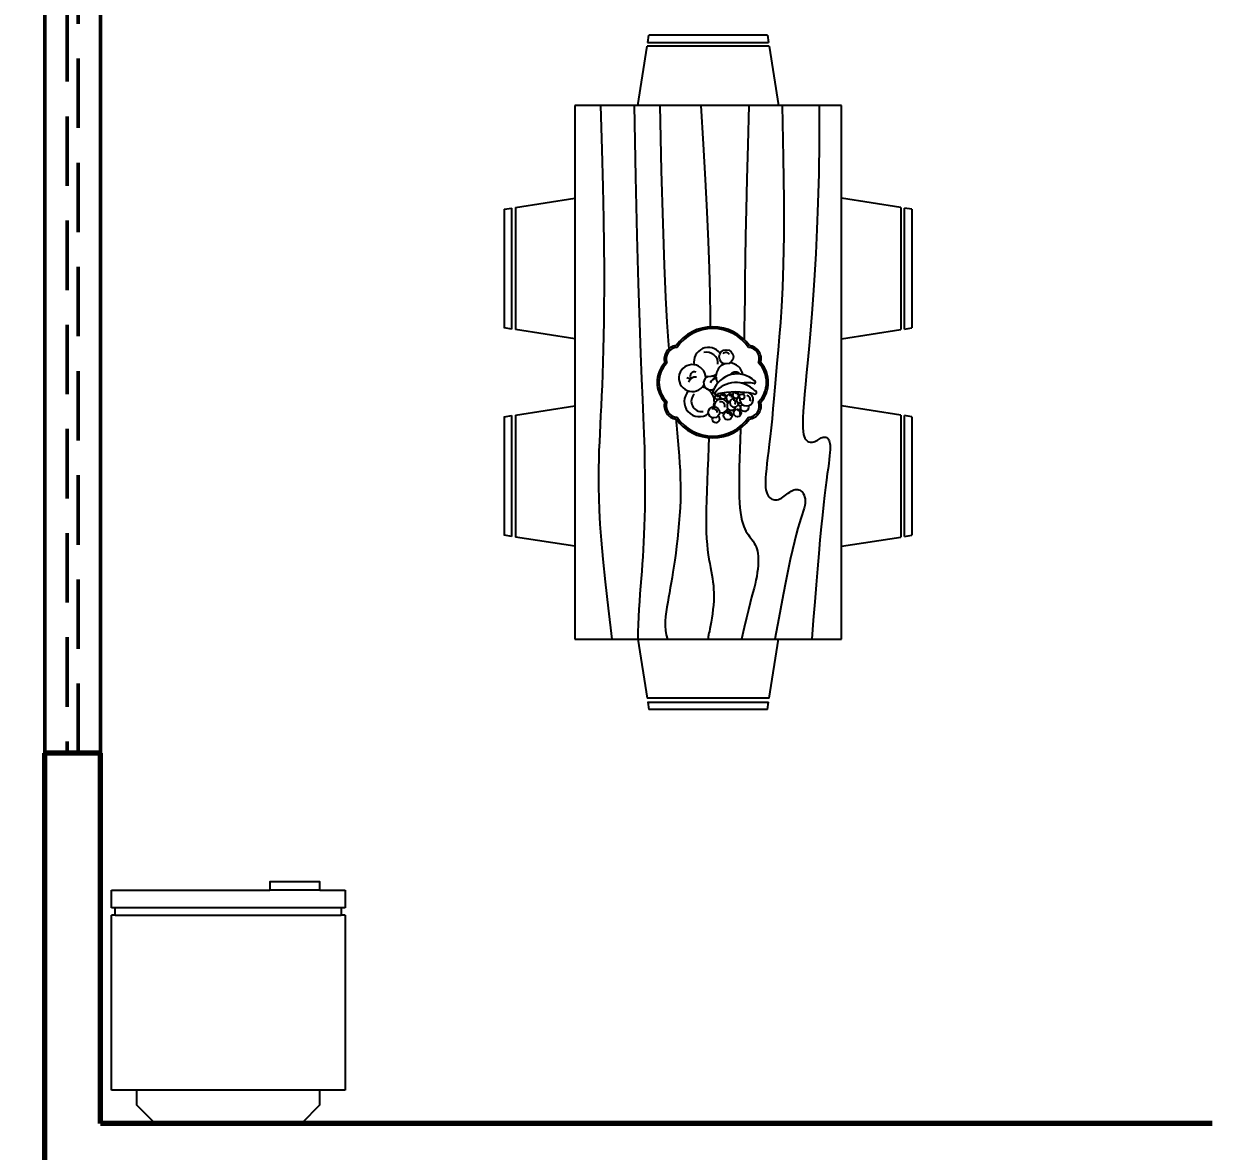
# Model space of a CAD drawing. Header units: millimetres. Extents: x 1185.4 to 1269.4, y 957.3 to 1016.7.
# Drawn here: x 1197.714 to 1201.98, y 994.123 to 998.181 of the extents above; entities that cross this region are included whole.
import ezdxf

# ---------------------------------------------------------------- set-up
doc = ezdxf.new("R2010")
doc.units = ezdxf.units.MM
doc.linetypes.add('HIDDEN', pattern=[0.375, 0.25, -0.125])
for name, color, linetype in [('01', 1, 'Continuous'), ('02', 2, 'Continuous'), ('MESA', 7, 'Continuous'), ('MOBILIA', 7, 'Continuous')]:
    doc.layers.add(name, color=color, linetype=linetype)
for name, color, linetype, lineweight in [('COTAS', 7, 'Continuous', 5), ('JANELAS', 2, 'HIDDEN', 50), ('PAREDES', 4, 'Continuous', 70)]:
    doc.layers.add(name, color=color, linetype=linetype, lineweight=lineweight)
doc.styles.add('ROMANS', font='romans.shx')
doc.dimstyles.new('ESCALA-50', dxfattribs={"dimtxt": 0.09, "dimasz": 0.08, "dimexe": 0.05, "dimexo": 0.1, "dimgap": 0.04, "dimtad": 1, "dimzin": 1, "dimtxsty": 'ROMANS', "dimblk": 'OBLIQUE', "dimcen": 0.05, "dimdle": 0.04, "dimaunit": 1, "dimadec": 0, "dimazin": 0, "dimtfac": 1, "dimtix": 1, "dimtmove": 2, "dimatfit": 3, "dimldrblk": 'OPEN90', "dimfxl": 1, "dimarcsym": 0})

# ---------------------------------------------------------------- blocks, each defined once
blk = doc.blocks.new('mese')
at = {"linetype": 'Continuous'}
for p, q in [((1185.2155, 1008.7041), (1185.2186, 1008.7241)), ((1185.5386, 1008.7241), (1185.2186, 1008.7241)), ((1185.5386, 1008.7241), (1185.5417, 1008.7041)), ((1185.1889, 1008.5341), (1185.2139, 1008.6941)), ((1185.5432, 1008.6941), (1185.2138, 1008.6941)), ((1185.2154, 1008.7041), (1185.5417, 1008.7041)), ((1185.5433, 1008.6941), (1185.5683, 1008.5341)), ((1185.0186, 1008.5341), (1185.0186, 1007.0941)), ((1185.7386, 1008.5341), (1185.0186, 1008.5341)), ((1185.7386, 1007.0941), (1185.7386, 1008.5341)), ((1184.8586, 1008.2588), (1185.0186, 1008.2838)), ((1185.8986, 1008.2588), (1185.7385, 1008.2838)), ((1184.8286, 1008.2541), (1184.8486, 1008.2572)), ((1184.8286, 1008.2541), (1184.8286, 1007.9341)), ((1184.8486, 1007.9309), (1184.8486, 1008.2572)), ((1184.8586, 1008.2587), (1184.8586, 1007.9293)), ((1185.8986, 1008.2587), (1185.8986, 1007.9293)), ((1185.9086, 1007.9309), (1185.9086, 1008.2572)), ((1185.9286, 1008.2541), (1185.9086, 1008.2572)), ((1185.9286, 1008.2541), (1185.9286, 1007.9341)), ((1184.8486, 1007.931), (1184.8286, 1007.9341)), ((1185.0186, 1007.9044), (1184.8586, 1007.9294)), ((1185.7385, 1007.9044), (1185.8986, 1007.9294)), ((1185.9086, 1007.931), (1185.9286, 1007.9341)), ((1184.8586, 1007.6988), (1185.0186, 1007.7238)), ((1185.8986, 1007.6988), (1185.7385, 1007.7238)), ((1184.8286, 1007.6941), (1184.8486, 1007.6972)), ((1184.8286, 1007.6941), (1184.8286, 1007.3741)), ((1184.8486, 1007.3709), (1184.8486, 1007.6972)), ((1184.8586, 1007.6987), (1184.8586, 1007.3693)), ((1185.8986, 1007.6987), (1185.8986, 1007.3693)), ((1185.9286, 1007.6941), (1185.9086, 1007.6972)), ((1185.9086, 1007.3709), (1185.9086, 1007.6972)), ((1185.9286, 1007.6941), (1185.9286, 1007.3741)), ((1184.8486, 1007.371), (1184.8286, 1007.3741)), ((1185.9086, 1007.371), (1185.9286, 1007.3741)), ((1185.0186, 1007.3444), (1184.8586, 1007.3694)), ((1185.7385, 1007.3444), (1185.8986, 1007.3694)), ((1185.0186, 1007.0941), (1185.7386, 1007.0941)), ((1185.1889, 1007.0941), (1185.2139, 1006.9341)), ((1185.5433, 1006.9341), (1185.5683, 1007.0941)), ((1185.5432, 1006.9341), (1185.2138, 1006.9341)), ((1185.2154, 1006.9241), (1185.5417, 1006.9241)), ((1185.2155, 1006.9241), (1185.2186, 1006.9041)), ((1185.5386, 1006.9041), (1185.5417, 1006.9241)), ((1185.5386, 1006.9041), (1185.2186, 1006.9041))]:
    blk.add_line(p, q, dxfattribs=at)
for points in [[(1185.0886, 1008.5341), (1185.0919, 1008.4159), (1185.0943, 1008.3148), (1185.0961, 1008.2287), (1185.0971, 1008.1557), (1185.0977, 1008.0935), (1185.0977, 1008.0402), (1185.0975, 1007.9935), (1185.0969, 1007.9516), (1185.0962, 1007.9125), (1185.0954, 1007.8759), (1185.0944, 1007.8415), (1185.0934, 1007.8092), (1185.0923, 1007.7788), (1185.0911, 1007.7502), (1185.0898, 1007.7231), (1185.0886, 1007.6974), (1185.0873, 1007.673), (1185.0862, 1007.6494), (1185.0851, 1007.6263), (1185.0841, 1007.6032), (1185.0834, 1007.5797), (1185.0828, 1007.5555), (1185.0826, 1007.5302), (1185.0828, 1007.5033), (1185.0833, 1007.4742), (1185.0845, 1007.4418), (1185.0865, 1007.4045), (1185.0897, 1007.3609), (1185.0943, 1007.3095), (1185.1005, 1007.2489), (1185.1085, 1007.1775), (1185.1186, 1007.0941)], [(1185.1786, 1008.5341), (1185.1823, 1008.3421), (1185.186, 1008.1834), (1185.1896, 1008.0538), (1185.193, 1007.9489), (1185.1961, 1007.8646), (1185.199, 1007.7965), (1185.2015, 1007.7406), (1185.2036, 1007.6924), (1185.2052, 1007.6486), (1185.2065, 1007.6081), (1185.2073, 1007.5707), (1185.2078, 1007.5362), (1185.2079, 1007.5043), (1185.2078, 1007.4749), (1185.2075, 1007.4477), (1185.2069, 1007.4224), (1185.2062, 1007.3989), (1185.2054, 1007.3767), (1185.2044, 1007.3557), (1185.2033, 1007.3356), (1185.202, 1007.3159), (1185.2007, 1007.2966), (1185.1993, 1007.2772), (1185.1978, 1007.2574), (1185.1962, 1007.2372), (1185.1946, 1007.2164), (1185.193, 1007.1955), (1185.1916, 1007.1745), (1185.1904, 1007.1537), (1185.1894, 1007.1332), (1185.1888, 1007.1133), (1185.1886, 1007.0941)], [(1185.2486, 1008.5341), (1185.2523, 1008.3578), (1185.2561, 1008.2158), (1185.2598, 1008.1035), (1185.2634, 1008.0163), (1185.2669, 1007.9496), (1185.2704, 1007.8988), (1185.2722, 1007.8772)], [(1185.3586, 1008.5341), (1185.3654, 1008.4299), (1185.3709, 1008.3345), (1185.3753, 1008.2471), (1185.3787, 1008.1672), (1185.3812, 1008.0941), (1185.3828, 1008.0271), (1185.3839, 1007.9657), (1185.3842, 1007.9368)], [(1185.4886, 1008.5341), (1185.4853, 1008.4284), (1185.4828, 1008.3355), (1185.4809, 1008.254), (1185.4796, 1008.1826), (1185.4787, 1008.1201), (1185.478, 1008.0651), (1185.4775, 1008.0163), (1185.4769, 1007.9724), (1185.4762, 1007.9323), (1185.4756, 1007.9028)], [(1185.5786, 1008.5341), (1185.5814, 1008.3936), (1185.5827, 1008.2775), (1185.5825, 1008.1826), (1185.5813, 1008.1055), (1185.5792, 1008.0429), (1185.5765, 1007.9916), (1185.5734, 1007.9484), (1185.5703, 1007.9099), (1185.5672, 1007.8735), (1185.5643, 1007.8386), (1185.5615, 1007.8053), (1185.5588, 1007.7736), (1185.5562, 1007.7436), (1185.5536, 1007.7153), (1185.5511, 1007.6888), (1185.5486, 1007.6641), (1185.5461, 1007.6413), (1185.5437, 1007.6203), (1185.5414, 1007.601), (1185.5392, 1007.5835), (1185.5373, 1007.5676), (1185.5357, 1007.5532), (1185.5344, 1007.5404), (1185.5336, 1007.5291), (1185.5332, 1007.5192), (1185.5333, 1007.5105), (1185.5337, 1007.503), (1185.5346, 1007.4966), (1185.5359, 1007.4911), (1185.5376, 1007.4864), (1185.5396, 1007.4825), (1185.5419, 1007.4791), (1185.5446, 1007.4762), (1185.5475, 1007.4738), (1185.5507, 1007.4719), (1185.554, 1007.4706), (1185.5575, 1007.4697), (1185.5611, 1007.4695), (1185.5648, 1007.4698), (1185.5686, 1007.4708), (1185.5723, 1007.4723), (1185.5761, 1007.4744), (1185.5798, 1007.4768), (1185.5836, 1007.4795), (1185.5873, 1007.4824), (1185.5911, 1007.4853), (1185.5948, 1007.4881), (1185.5986, 1007.4908), (1185.6023, 1007.4931), (1185.6061, 1007.4951), (1185.6098, 1007.4966), (1185.6134, 1007.4976), (1185.6169, 1007.4981), (1185.6204, 1007.498), (1185.6237, 1007.4973), (1185.6269, 1007.4958), (1185.63, 1007.4935), (1185.6328, 1007.4905), (1185.6352, 1007.4869), (1185.6373, 1007.4826), (1185.639, 1007.4778), (1185.64, 1007.4726), (1185.6405, 1007.4668), (1185.6403, 1007.4608), (1185.6393, 1007.4543), (1185.6375, 1007.4473), (1185.6352, 1007.4393), (1185.6322, 1007.4302), (1185.6288, 1007.4197), (1185.6249, 1007.4074), (1185.6206, 1007.3932), (1185.6161, 1007.3766), (1185.6113, 1007.3574), (1185.606, 1007.3349), (1185.6003, 1007.3085), (1185.5939, 1007.2775), (1185.5867, 1007.2413), (1185.5785, 1007.1991), (1185.5692, 1007.1502), (1185.5586, 1007.0941)], [(1185.6786, 1008.5341), (1185.6781, 1008.4376), (1185.6769, 1008.3503), (1185.6749, 1008.2712), (1185.6723, 1008.1996), (1185.6693, 1008.1348), (1185.6659, 1008.076), (1185.6623, 1008.0224), (1185.6586, 1007.9733), (1185.6549, 1007.9279), (1185.6512, 1007.8862), (1185.6477, 1007.848), (1185.6444, 1007.8134), (1185.6415, 1007.7822), (1185.6389, 1007.7545), (1185.6368, 1007.7301), (1185.6353, 1007.7091), (1185.6343, 1007.6913), (1185.634, 1007.6765), (1185.6341, 1007.6643), (1185.6348, 1007.6545), (1185.636, 1007.6467), (1185.6376, 1007.6407), (1185.6396, 1007.636), (1185.6419, 1007.6324), (1185.6446, 1007.6297), (1185.6475, 1007.6277), (1185.6506, 1007.6263), (1185.6538, 1007.6256), (1185.6571, 1007.6254), (1185.6604, 1007.6256), (1185.6637, 1007.6263), (1185.6669, 1007.6274), (1185.67, 1007.6288), (1185.6729, 1007.6304), (1185.6757, 1007.6321), (1185.6784, 1007.6339), (1185.681, 1007.6356), (1185.6836, 1007.637), (1185.6861, 1007.6383), (1185.6886, 1007.6391), (1185.6911, 1007.6395), (1185.6935, 1007.6394), (1185.6959, 1007.6389), (1185.6982, 1007.6378), (1185.7003, 1007.6364), (1185.7022, 1007.6344), (1185.7039, 1007.632), (1185.7053, 1007.6291), (1185.7063, 1007.6257), (1185.7071, 1007.6218), (1185.7076, 1007.6171), (1185.7078, 1007.6116), (1185.7076, 1007.6052), (1185.7071, 1007.5977), (1185.7063, 1007.589), (1185.7053, 1007.5791), (1185.7039, 1007.5677), (1185.7022, 1007.5547), (1185.7002, 1007.5398), (1185.698, 1007.5227), (1185.6955, 1007.5033), (1185.6928, 1007.4812), (1185.69, 1007.4563), (1185.6869, 1007.4283), (1185.6837, 1007.3969), (1185.6804, 1007.3623), (1185.6769, 1007.3247), (1185.6734, 1007.284), (1185.6698, 1007.2405), (1185.6661, 1007.1942), (1185.6623, 1007.1454), (1185.6586, 1007.0941)], [(1185.2912, 1007.6881), (1185.2929, 1007.6716), (1185.295, 1007.65), (1185.2969, 1007.6291), (1185.2987, 1007.6087), (1185.3003, 1007.5886), (1185.3017, 1007.5688), (1185.3028, 1007.5491), (1185.3035, 1007.5294), (1185.304, 1007.5096), (1185.304, 1007.4895), (1185.3036, 1007.4691), (1185.3027, 1007.4483), (1185.3015, 1007.4272), (1185.2999, 1007.4061), (1185.298, 1007.3851), (1185.2958, 1007.3646), (1185.2935, 1007.3446), (1185.2911, 1007.3255), (1185.2886, 1007.3074), (1185.2861, 1007.2905), (1185.2836, 1007.2747), (1185.2811, 1007.2598), (1185.2787, 1007.2457), (1185.2763, 1007.2321), (1185.2739, 1007.219), (1185.2716, 1007.2061), (1185.2694, 1007.1933), (1185.2673, 1007.1804), (1185.2654, 1007.1676), (1185.264, 1007.1548), (1185.2631, 1007.1421), (1185.2629, 1007.1297), (1185.2637, 1007.1174), (1185.2655, 1007.1056), (1185.2686, 1007.0941)], [(1185.4663, 1007.6632), (1185.4661, 1007.6594), (1185.465, 1007.6327), (1185.464, 1007.6066), (1185.4632, 1007.5815), (1185.4625, 1007.5575), (1185.4621, 1007.535), (1185.4619, 1007.5141), (1185.4621, 1007.495), (1185.4625, 1007.4777), (1185.4633, 1007.4621), (1185.4644, 1007.4481), (1185.4658, 1007.4355), (1185.4675, 1007.4243), (1185.4696, 1007.4145), (1185.4719, 1007.4058), (1185.4746, 1007.3982), (1185.4775, 1007.3915), (1185.4806, 1007.3856), (1185.4838, 1007.3803), (1185.4871, 1007.3756), (1185.4904, 1007.3711), (1185.4937, 1007.3668), (1185.4969, 1007.3624), (1185.5, 1007.358), (1185.5028, 1007.3533), (1185.5054, 1007.3483), (1185.5078, 1007.3431), (1185.5098, 1007.3374), (1185.5115, 1007.3313), (1185.5127, 1007.3246), (1185.5136, 1007.3174), (1185.514, 1007.3096), (1185.5139, 1007.3013), (1185.5134, 1007.2924), (1185.5125, 1007.2831), (1185.5113, 1007.2733), (1185.5096, 1007.2633), (1185.5076, 1007.253), (1185.5053, 1007.2424), (1185.5026, 1007.2316), (1185.4995, 1007.22), (1185.496, 1007.2068), (1185.4919, 1007.1914), (1185.4872, 1007.1731), (1185.4818, 1007.1513), (1185.4756, 1007.1251), (1185.4686, 1007.0941)], [(1185.3807, 1007.6375), (1185.3798, 1007.6129), (1185.3786, 1007.5808), (1185.3773, 1007.5503), (1185.3762, 1007.5214), (1185.3751, 1007.4941), (1185.3742, 1007.4685), (1185.3736, 1007.4445), (1185.3732, 1007.4221), (1185.3732, 1007.4014), (1185.3736, 1007.3824), (1185.3744, 1007.3651), (1185.3757, 1007.3494), (1185.3772, 1007.335), (1185.379, 1007.3218), (1185.3809, 1007.3096), (1185.383, 1007.2983), (1185.385, 1007.2876), (1185.3869, 1007.2774), (1185.3887, 1007.2676), (1185.3903, 1007.2579), (1185.3917, 1007.2483), (1185.3928, 1007.2387), (1185.3935, 1007.2289), (1185.394, 1007.2188), (1185.394, 1007.2084), (1185.3936, 1007.1974), (1185.3927, 1007.1859), (1185.3915, 1007.1741), (1185.39, 1007.1623), (1185.3884, 1007.1509), (1185.3866, 1007.1401), (1185.3849, 1007.1303), (1185.3833, 1007.1218), (1185.3819, 1007.1149), (1185.3808, 1007.1099), (1185.38, 1007.1064), (1185.3794, 1007.104), (1185.379, 1007.1023), (1185.3788, 1007.1009), (1185.3786, 1007.0993), (1185.3786, 1007.0972), (1185.3786, 1007.0941)]]:
    blk.add_lwpolyline(points, dxfattribs=at)
at = {"layer": '01'}
for centre, radius in [((1185.4276, 1007.8558), 0.0192), ((1185.4186, 1007.7493), 0.00725), ((1185.4698, 1007.7484), 0.00695), ((1185.4035, 1007.7468), 0.00641), ((1185.3941, 1007.706), 0.015), ((1185.4316, 1007.6972), 0.0116), ((1185.4577, 1007.7044), 0.0102)]:
    blk.add_circle(centre, radius, dxfattribs=at)
for centre, radius, start, end in [((1185.391, 1007.8155), 0.1166, 34.3438, 145.6562), ((1185.296, 1007.8505), 0.0307, 92.3183, 201.2708), ((1185.3794, 1007.8421), 0.0392, 36.4647, 191.175), ((1185.3745, 1007.8377), 0.0307, 357.3787, 103.7047), ((1185.4267, 1007.8554), 0.0119, 34.0385, 134.155), ((1185.486, 1007.8505), 0.0307, 338.7292, 87.6817), ((1185.3208, 1007.787), 0.0748, 135.6091, 224.3909), ((1185.3359, 1007.7986), 0.0363, 0.8768, 329.4845), ((1185.436, 1007.803), 0.0363, 110.3069, 209.4826), ((1185.3985, 1007.8344), 0.0193, 359.9016, 15.7922), ((1185.3794, 1007.8421), 0.0392, 348.5561, 355.1835), ((1185.436, 1007.803), 0.0363, 7.7212, 87.8046), ((1185.4612, 1007.787), 0.0748, 315.6091, 44.3909), ((1185.3362, 1007.8339), 0.0368, 245.2812, 265.0393), ((1185.3956, 1007.7413), 0.0839, 138.2504, 146.2914), ((1185.3414, 1007.8045), 0.0111, 65.4345, 220.7979), ((1185.3438, 1007.7853), 0.0161, 78.1944, 132.3906), ((1185.3852, 1007.7856), 0.0189, 112.6323, 299.4591), ((1185.3794, 1007.8421), 0.0392, 258.7961, 302.0807), ((1185.3994, 1007.781), 0.0161, 86.9605, 162.1237), ((1185.3852, 1007.7856), 0.0189, 37.2996, 79.0856), ((1185.4566, 1007.7416), 0.068, 46.2162, 160.2515), ((1185.4521, 1007.796), 0.0185, 57.5119, 142.4941), ((1185.5032, 1007.7873), 0.00346, 258.384, 82.6816), ((1185.3548, 1007.7349), 0.0406, 134.726, 307.4942), ((1185.3606, 1007.7358), 0.0276, 134.8265, 279.0522), ((1185.3548, 1007.7349), 0.0406, 340.0127, 78.2097), ((1185.3952, 1007.762), 0.00364, 134.3489, 303.2154), ((1185.4001, 1007.7566), 0.00379, 141.4462, 345.4465), ((1185.4529, 1007.7164), 0.0701, 42.6605, 142.6491), ((1185.4541, 1007.5304), 0.2308, 78.0723, 102.5748), ((1185.3852, 1007.7856), 0.0189, 357.2889, 0.5318), ((1185.4374, 1007.745), 0.0102, 351.216, 272.0799), ((1185.4532, 1007.7532), 0.00855, 112.6029, 187.9305), ((1185.4532, 1007.7532), 0.00855, 227.0482, 67.8409), ((1185.4535, 1007.7526), 0.00563, 359.8541, 122.6908), ((1185.4821, 1007.7415), 0.0182, 170.8289, 130.2443), ((1185.4817, 1007.6828), 0.1032, 78.3676, 97.9415), ((1185.5048, 1007.7594), 0.00447, 227.2842, 93.3899), ((1185.296, 1007.7236), 0.0307, 158.7292, 267.6817), ((1185.4142, 1007.7233), 0.0187, 20.4895, 187.1705), ((1185.4032, 1007.747), 0.00304, 355.6319, 138.7218), ((1185.4126, 1007.7234), 0.0112, 344.2711, 108.304), ((1185.4185, 1007.7477), 0.00542, 7.5949, 131.312), ((1185.4413, 1007.7233), 0.0116, 108.3512, 325.436), ((1185.4373, 1007.7459), 0.00546, 1.1962, 109.4412), ((1185.449, 1007.732), 0.0116, 54.0612, 337.2387), ((1185.446, 1007.7326), 0.00643, 312.1823, 88.9486), ((1185.4623, 1007.7388), 0.00695, 80.8542, 302.4788), ((1185.4655, 1007.7302), 0.00641, 159.9709, 329.7948), ((1185.4585, 1007.719), 0.00802, 79.4268, 83.1422), ((1185.4585, 1007.719), 0.00802, 308.3448, 37.0284), ((1185.4766, 1007.7204), 0.0116, 162.5606, 165.4157), ((1185.4766, 1007.7204), 0.0116, 203.0028, 19.032), ((1185.4806, 1007.7398), 0.0119, 344.2982, 79.7385), ((1185.486, 1007.7236), 0.0307, 272.3183, 21.2708), ((1185.391, 1007.7586), 0.1166, 214.3438, 325.6562), ((1185.3918, 1007.7042), 0.0117, 9.1531, 106.8622), ((1185.3997, 1007.6885), 0.0102, 162.0547, 53.5948), ((1185.4142, 1007.7233), 0.0187, 253.8735, 339.6021), ((1185.431, 1007.695), 0.00881, 5.4146, 100.3797), ((1185.4585, 1007.719), 0.00802, 169.6672, 225.1742), ((1185.4589, 1007.7052), 0.00641, 313.2515, 111.3257)]:
    blk.add_arc(centre, radius, start, end, dxfattribs=at)
at = {"layer": '02'}
for centre, radius, start, end in [((1185.391, 1007.8155), 0.1216, 35.4823, 144.5177), ((1185.296, 1007.8505), 0.0357, 96.4087, 196.0913), ((1185.486, 1007.8505), 0.0357, 343.9087, 83.5913), ((1185.3208, 1007.787), 0.0798, 137.8303, 222.1697), ((1185.4612, 1007.787), 0.0798, 317.8303, 42.1697), ((1185.296, 1007.7236), 0.0357, 163.9087, 263.5913), ((1185.486, 1007.7236), 0.0357, 276.4087, 16.0913), ((1185.391, 1007.7586), 0.1216, 215.4823, 324.5177)]:
    blk.add_arc(centre, radius, start, end, dxfattribs=at)
blk = doc.blocks.new('_OBLIQUE')
at = {"color": 0, "linetype": 'ByBlock'}
blk.add_line((-0.5, -0.5), (0.5, 0.5), dxfattribs=at)
blk = doc.blocks.new('*D74')
at = {"layer": 'COTAS', "color": 0, "lineweight": -2}
for p, q in [((1194.5215, 1004.9293), (1194.5215, 979.3826)), ((1197.6905, 1004.8893), (1194.4715, 1004.8893)), ((1197.6905, 979.4226), (1194.4715, 979.4226))]:
    blk.add_line(p, q, dxfattribs=at)
at = {"layer": 'Defpoints', "color": 0}
for p in [(1197.7905, 1004.8893), (1194.5215, 979.4226), (1197.7905, 979.4226)]:
    blk.add_point(p, dxfattribs=at)
at = {"layer": 'COTAS', "color": 0, "lineweight": -2, "xscale": 0.08, "yscale": 0.08, "zscale": 0.08}
for p, rotation in [((1194.5215, 1004.8893), 90), ((1194.5215, 979.4226), 270)]:
    blk.add_blockref('_OBLIQUE', p, dxfattribs=dict(at, rotation=rotation))
at = {"layer": 'COTAS', "color": 0, "insert": (1194.4279, 992.1559), "char_height": 0.09, "attachment_point": 5, "rotation": 90, "style": 'ROMANS'}
blk.add_mtext('25,47', dxfattribs=at)
blk = doc.blocks.new('_Open90')
at = {"color": 0, "linetype": 'ByBlock', "lineweight": -2}
for p, q in [((0, 0), (-1, 0)), ((-0.5, 0.5), (0, 0)), ((0, 0), (-0.5, -0.5))]:
    blk.add_line(p, q, dxfattribs=at)

msp = doc.modelspace()

# ---------------------------------------------------------------- linework, layer by layer
at = {"layer": 'JANELAS', "linetype": 'ByBlock'}
for p, q in [((1197.7905, 998.2226), (1197.7905, 995.5559)), ((1197.9905, 995.5559), (1197.9905, 998.2226))]:
    msp.add_line(p, q, dxfattribs=at)
at = {"layer": 'JANELAS'}
for p, q in [((1197.8705, 998.2226), (1197.8705, 995.5559)), ((1197.9105, 995.5559), (1197.9105, 998.2226))]:
    msp.add_line(p, q, dxfattribs=at)
at = {"layer": 'MOBILIA'}
for p, q in [((1198.0303, 995.0626), (1198.6003, 995.0626)), ((1198.0303, 994.9993), (1198.0303, 995.0626)), ((1198.7803, 995.0626), (1198.6003, 995.0626)), ((1198.7803, 995.0626), (1198.8703, 995.0626)), ((1198.8703, 995.0626), (1198.8703, 994.9993)), ((1198.857, 994.9993), (1198.0437, 994.9993)), ((1198.0437, 994.9726), (1198.0437, 994.9993)), ((1198.857, 994.9993), (1198.857, 994.9726)), ((1198.0303, 994.3426), (1198.0303, 994.9726)), ((1198.0437, 994.9726), (1198.857, 994.9726)), ((1198.8703, 994.9726), (1198.8703, 994.3426)), ((1198.1203, 994.3426), (1198.1203, 994.2893)), ((1198.8703, 994.3426), (1198.7803, 994.3426)), ((1198.7803, 994.2893), (1198.7803, 994.3426)), ((1198.187, 994.2226), (1198.1203, 994.2893)), ((1198.7803, 994.2893), (1198.7137, 994.2226)), ((1198.187, 994.2226), (1198.7137, 994.2226))]:
    msp.add_line(p, q, dxfattribs=at)
for points in [[(1198.7803, 995.0626), (1198.7803, 995.0926), (1198.6003, 995.0926), (1198.6003, 995.0626)], [(1198.0437, 994.9993), (1198.0303, 994.9993)], [(1198.8703, 994.9993), (1198.857, 994.9993)], [(1198.0437, 994.9726), (1198.0303, 994.9726)], [(1198.8703, 994.9726), (1198.857, 994.9726)], [(1198.1203, 994.3426), (1198.0303, 994.3426)], [(1198.7803, 994.3426), (1198.1203, 994.3426)]]:
    msp.add_lwpolyline(points, dxfattribs=at)
at = {"layer": 'PAREDES'}
for p, q in [((1197.9905, 995.5559), (1197.7905, 995.5559)), ((1197.7905, 985.6226), (1197.7905, 995.5559)), ((1197.9905, 994.2226), (1197.9905, 995.5559)), ((1201.9905, 994.2226), (1197.9905, 994.2226))]:
    msp.add_line(p, q, dxfattribs=at)

# ---------------------------------------------------------------- block references
at = {"layer": 'MESA', "xscale": 1.333333333333314, "yscale": 1.333333333333314, "zscale": 1.333333333333333}
msp.add_blockref('mese', (-380.3281, -346.8258), dxfattribs=at)

# ---------------------------------------------------------------- dimensions: what is measured, and where the dimension line sits
at = {"layer": 'COTAS'}
dim = msp.add_aligned_dim(p1=(1197.7905, 1004.8893), p2=(1197.7905, 979.4226), distance=-3.269, dimstyle='ESCALA-50', dxfattribs=at)
dim.commit()
dim.dimension.update_dxf_attribs({"geometry": '*D74', "text_midpoint": (1194.4279, 992.1559)})

doc.saveas('drawing.dxf')
